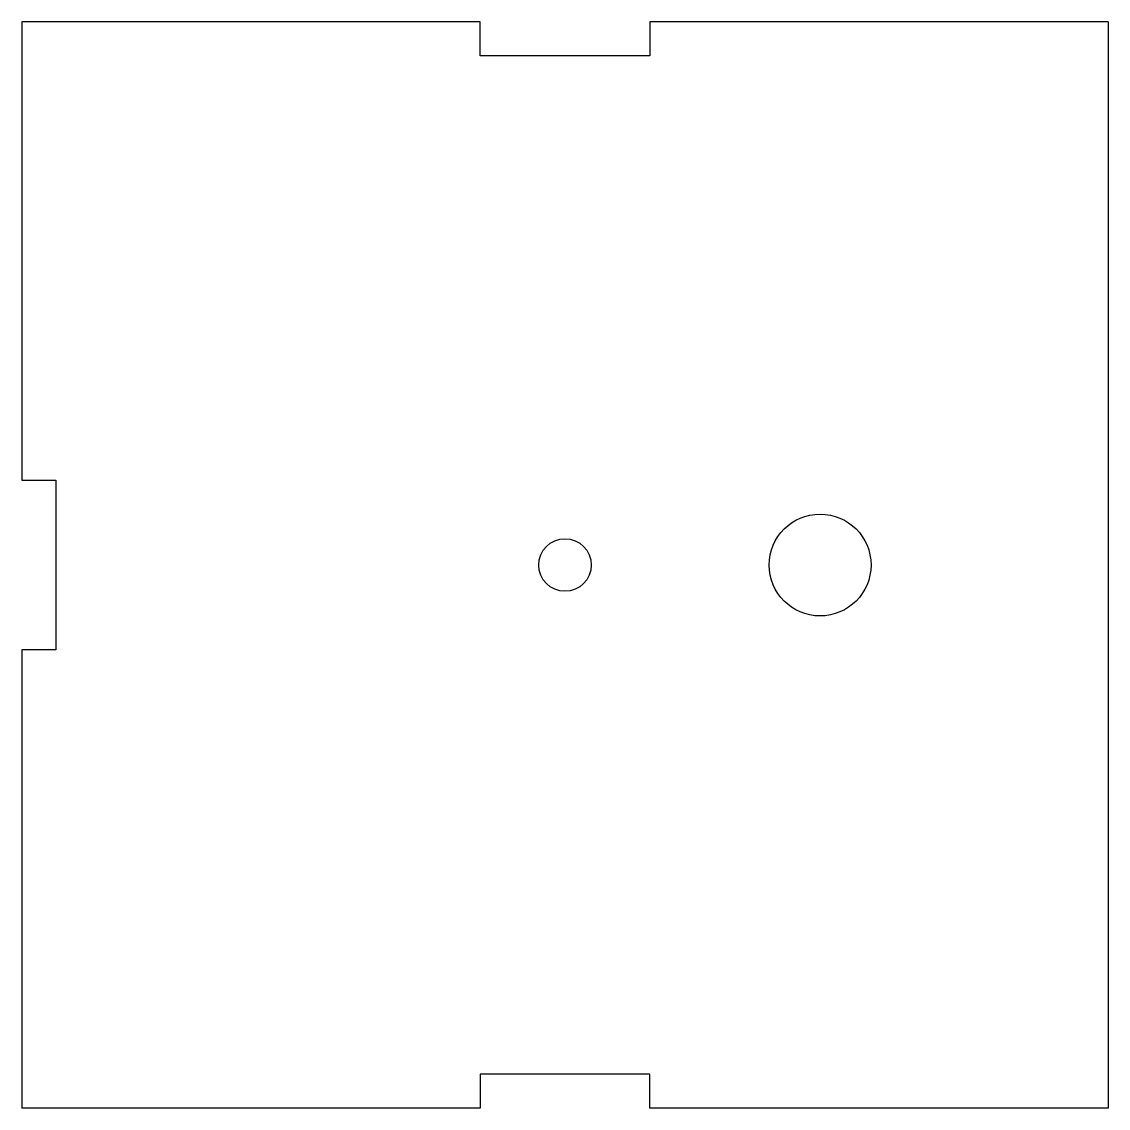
# Model space of a CAD drawing. Header units: millimetres. Extents: x -47 to 17, y -21.8 to 42.2.
import ezdxf

# ---------------------------------------------------------------- set-up
doc = ezdxf.new("R2010")
doc.units = ezdxf.units.MM

msp = doc.modelspace()

# ---------------------------------------------------------------- linework, layer by layer
at = {"color": 7, "linetype": 'Continuous', "lineweight": 25}
for p, q in [((-47.026, 42.205), (-47.026, 15.205)), ((-20.026, 42.205), (-47.026, 42.205)), ((-20.026, 40.205), (-20.026, 42.205)), ((-10.026, 42.205), (-10.026, 40.205)), ((16.974, 42.205), (-10.026, 42.205)), ((16.974, 42.205), (16.974, -21.795)), ((-10.026, 40.205), (-20.026, 40.205)), ((-47.026, 15.205), (-45.026, 15.205)), ((-45.026, 15.205), (-45.026, 5.205)), ((-47.026, 5.205), (-47.026, -21.795)), ((-45.026, 5.205), (-47.026, 5.205)), ((-10.026, -19.795), (-20.026, -19.795)), ((-20.026, -19.795), (-20.026, -21.795)), ((-10.026, -21.795), (-10.026, -19.795)), ((-20.026, -21.795), (-47.026, -21.795)), ((16.974, -21.795), (-10.026, -21.795))]:
    msp.add_line(p, q, dxfattribs=at)
for centre, radius in [((0, 10.205), 3), ((-15.026, 10.205), 1.55)]:
    msp.add_circle(centre, radius, dxfattribs=at)

doc.saveas('drawing.dxf')
